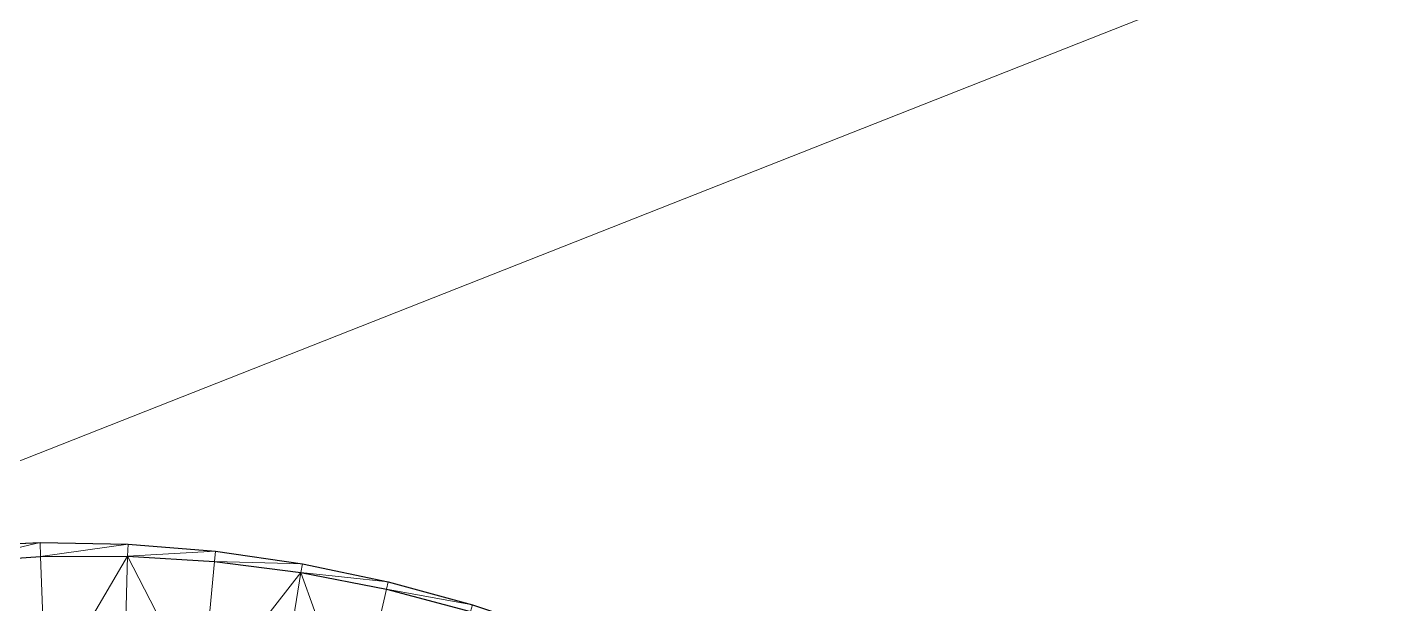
# Model space of a CAD drawing. Header units: metres. Extents: x 246428 to 246884, y 7418966 to 7419490.
# Drawn here: x 246526.7 to 246544.71, y 7419399.64 to 7419407.32 of the extents above; entities that cross this region are included whole.
import ezdxf

# ---------------------------------------------------------------- set-up
doc = ezdxf.new("R2010")
doc.units = ezdxf.units.M
doc.linetypes.add('blank name', pattern=[0])
doc.linetypes.add('HIDDEN', pattern=[9.525, 6.35, -3.175])
doc.layers.add('_12D_UNMAPPED', color=7, linetype='Continuous')
doc.layers.add('BATTER', color=250, linetype='HIDDEN', lineweight=25)

msp = doc.modelspace()

# ---------------------------------------------------------------- linework, layer by layer
at = {"layer": '_12D_UNMAPPED', "color": 3, "linetype": 'blank name', "lineweight": 0}
for points in [[(246522.217, 7419399.816, 31.478), (246641.933, 7419447.013, 33.763), (246641.933, 7419447.013, 33.763)], [(246525.723, 7419400.185, 31.608), (246525.701, 7419400.399, 31.555), (246526.874, 7419400.453, 31.577)], [(246526.881, 7419400.266, 31.623), (246525.723, 7419400.185, 31.608), (246526.874, 7419400.453, 31.577)], [(246526.881, 7419400.266, 31.623), (246526.874, 7419400.453, 31.577), (246528.046, 7419400.432, 31.598)], [(246528.041, 7419400.271, 31.638), (246526.881, 7419400.266, 31.623), (246528.046, 7419400.432, 31.598)], [(246528.041, 7419400.271, 31.638), (246528.046, 7419400.432, 31.598), (246529.213, 7419400.338, 31.619)], [(246526.95, 7419398.417, 31.642), (246525.723, 7419400.185, 31.608), (246526.881, 7419400.266, 31.623)], [(246526.95, 7419398.417, 31.642), (246526.881, 7419400.266, 31.623), (246528.041, 7419400.271, 31.638)], [(246527.989, 7419398.422, 31.657), (246526.95, 7419398.417, 31.642), (246528.041, 7419400.271, 31.638)], [(246529.026, 7419398.359, 31.672), (246527.989, 7419398.422, 31.657), (246528.041, 7419400.271, 31.638)], [(246529.2, 7419400.2, 31.653), (246528.041, 7419400.271, 31.638), (246529.213, 7419400.338, 31.619)], [(246529.026, 7419398.359, 31.672), (246528.041, 7419400.271, 31.638), (246529.2, 7419400.2, 31.653)], [(246529.026, 7419398.359, 31.672), (246529.2, 7419400.2, 31.653), (246530.351, 7419400.054, 31.668)], [(246529.2, 7419400.2, 31.653), (246529.213, 7419400.338, 31.619), (246530.37, 7419400.171, 31.639)], [(246530.351, 7419400.054, 31.668), (246529.2, 7419400.2, 31.653), (246530.37, 7419400.171, 31.639)], [(246526.95, 7419398.417, 31.642), (246525.913, 7419398.345, 31.627), (246525.723, 7419400.185, 31.608)], [(246530.057, 7419398.227, 31.687), (246529.026, 7419398.359, 31.672), (246530.351, 7419400.054, 31.668)], [(246531.077, 7419398.029, 31.702), (246530.057, 7419398.227, 31.687), (246530.351, 7419400.054, 31.668)], [(246530.351, 7419400.054, 31.668), (246530.37, 7419400.171, 31.639), (246531.513, 7419399.932, 31.658)], [(246531.077, 7419398.029, 31.702), (246530.351, 7419400.054, 31.668), (246531.49, 7419399.832, 31.683)], [(246531.49, 7419399.832, 31.683), (246530.351, 7419400.054, 31.668), (246531.513, 7419399.932, 31.658)], [(246531.49, 7419399.832, 31.683), (246531.513, 7419399.932, 31.658), (246532.638, 7419399.623, 31.676)], [(246531.077, 7419398.029, 31.702), (246531.49, 7419399.832, 31.683), (246532.612, 7419399.536, 31.698)], [(246532.612, 7419399.536, 31.698), (246531.49, 7419399.832, 31.683), (246532.638, 7419399.623, 31.676)]]:
    msp.add_3dface(points, dxfattribs=at)
at = {"layer": 'BATTER'}
for points in [[(246525.701, 7419400.399, 31.555), (246526.874, 7419400.453, 31.577), (246528.046, 7419400.432, 31.598), (246529.213, 7419400.338, 31.619), (246530.37, 7419400.171, 31.639), (246531.513, 7419399.932, 31.658), (246532.638, 7419399.623, 31.676), (246533.36, 7419399.384, 31.687), (246533.373, 7419399.421, 31.687), (246533.754, 7419399.28, 31.693), (246533.769, 7419399.275, 31.693), (246534.582, 7419399.008, 31.706), (246535.419, 7419398.778, 31.719), (246536.265, 7419398.59, 31.733), (246537.118, 7419398.443, 31.747), (246537.978, 7419398.337, 31.761), (246538.841, 7419398.272, 31.776), (246539.707, 7419398.25, 31.791), (246540.572, 7419398.272, 31.806), (246541.431, 7419398.382, 31.814), (246542.282, 7419398.532, 31.823), (246543.122, 7419398.721, 31.832), (246543.951, 7419398.951, 31.841), (246544.766, 7419399.219, 31.851)], [(246525.723, 7419400.185, 31.608), (246526.881, 7419400.266, 31.623), (246528.041, 7419400.271, 31.638), (246529.2, 7419400.2, 31.653), (246530.351, 7419400.054, 31.668), (246531.49, 7419399.832, 31.683), (246532.612, 7419399.536, 31.698), (246533.332, 7419399.304, 31.708), (246533.332, 7419399.304, 31.708), (246533.712, 7419399.167, 31.713), (246533.726, 7419399.162, 31.713), (246534.542, 7419398.881, 31.728), (246535.382, 7419398.639, 31.743), (246536.234, 7419398.44, 31.758), (246537.094, 7419398.285, 31.773), (246537.961, 7419398.174, 31.788), (246538.833, 7419398.108, 31.803), (246539.707, 7419398.087, 31.818), (246540.581, 7419398.11, 31.833), (246541.453, 7419398.178, 31.848), (246542.319, 7419398.291, 31.863), (246543.18, 7419398.448, 31.878), (246544.03, 7419398.649, 31.893), (246544.87, 7419398.894, 31.908)]]:
    msp.add_polyline3d(points, dxfattribs=at)

doc.saveas('drawing.dxf')
